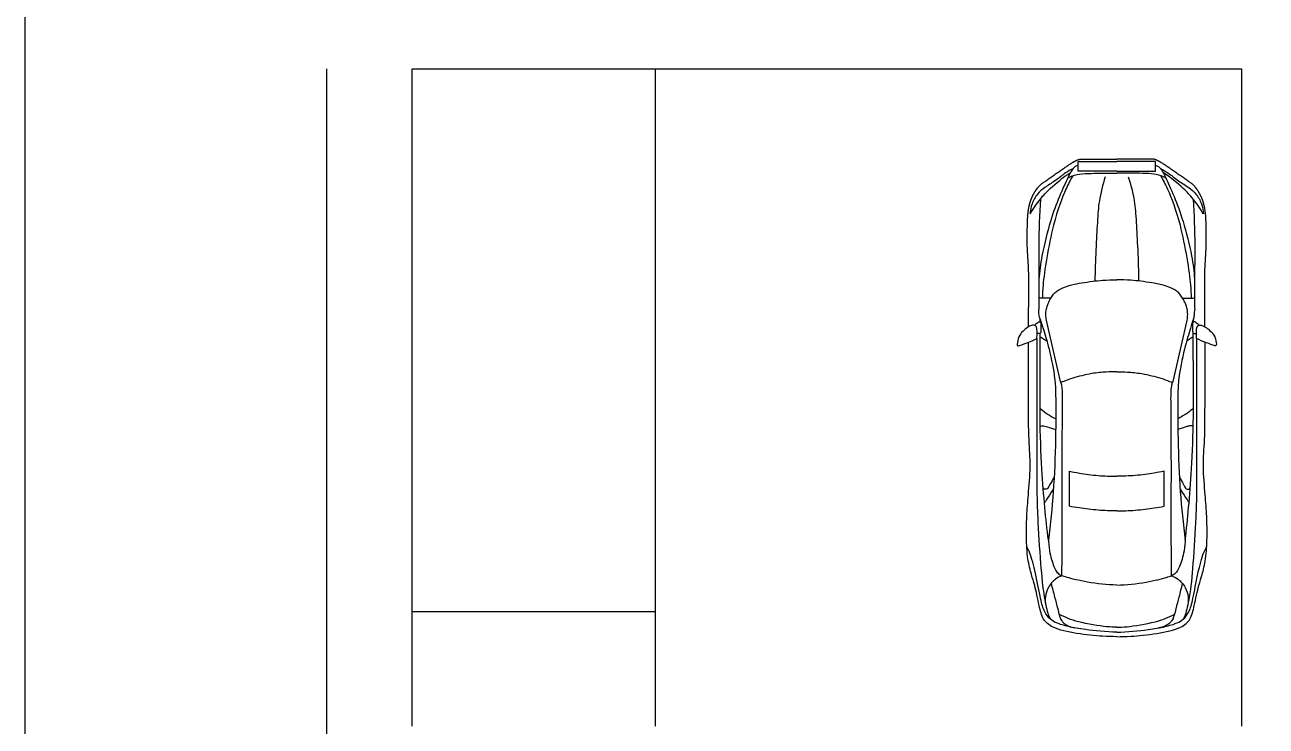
# Model space of a CAD drawing. Header units: millimetres. Extents: x 0 to 183, y -1 to 139.
# Drawn here: x 0.18 to 13.42, y 18.86 to 26.34 of the extents above; entities that cross this region are included whole.
import ezdxf

# ---------------------------------------------------------------- set-up
doc = ezdxf.new("R2010")
doc.units = ezdxf.units.MM
for name, color, linetype, true_color in [('AG-DIAGRAM', 7, 'Continuous', 0xfecc66), ('AG-LAYOUT', 7, 'Continuous', 0x66ccff), ('AG-TRANSPORT', 7, 'Continuous', 0x66ffff), ('X-VPRT', 6, 'Continuous', 0xff00ff)]:
    doc.layers.add(name, color=color, linetype=linetype, true_color=true_color)

msp = doc.modelspace()

# ---------------------------------------------------------------- linework, layer by layer
at = {"layer": 'AG-DIAGRAM'}
msp.add_line((3.4, 25.869), (3.4, 4.838), dxfattribs=at)
for points in [[(6.905, 25.869), (6.905, 20.078), (4.315, 20.078)], [(6.905, 25.869), (10.563, 25.869)], [(6.905, 20.078), (6.905, 18.859)]]:
    msp.add_lwpolyline(points, dxfattribs=at)
at = {"layer": 'AG-LAYOUT'}
for p, q in [((4.315, 18.859), (4.315, 25.869)), ((4.315, 25.869), (6.905, 25.869)), ((10.563, 25.869), (13.154, 25.869)), ((13.154, 25.869), (13.154, 18.859))]:
    msp.add_line(p, q, dxfattribs=at)
for points in [[(11.008, 23.198), (11.003, 23.214), (10.997, 23.246), (10.994, 23.283), (10.995, 23.301)], [(12.642, 23.198), (12.648, 23.214), (12.654, 23.246), (12.657, 23.283), (12.656, 23.301)]]:
    msp.add_open_spline(points, degree=3, knots=[0, 0, 0, 0, 0.2222435, 0.455454, 0.455454, 0.455454, 0.455454], dxfattribs=at)
at = {"layer": 'AG-TRANSPORT'}
for p, q in [((11.224, 22.536), (11.079, 23.172)), ((12.427, 22.536), (12.572, 23.172)), ((11.262, 22.536), (11.244, 22.53)), ((12.389, 22.536), (12.407, 22.53))]:
    msp.add_line(p, q, dxfattribs=at)
for points in [[(11.825, 24.778), (11.413, 24.778), (11.413, 24.881), (11.825, 24.881)], [(11.825, 24.778), (12.238, 24.778), (12.238, 24.881), (11.825, 24.881)], [(10.974, 22.993), (10.974, 21.358)], [(12.677, 22.993), (12.677, 21.358)]]:
    msp.add_lwpolyline(points, dxfattribs=at)
for points, degree, knots in [([(10.884, 23.117), (10.885, 23.181), (10.886, 23.245), (10.886, 23.309), (10.887, 23.433), (10.888, 23.553), (10.888, 23.611), (10.887, 23.719), (10.881, 23.821), (10.877, 23.87), (10.87, 23.975), (10.87, 24.09), (10.871, 24.151), (10.873, 24.209), (10.876, 24.299), (10.879, 24.334), (10.883, 24.366), (10.894, 24.422), (10.909, 24.47), (10.918, 24.491), (10.938, 24.534), (10.967, 24.582), (10.983, 24.603), (11.007, 24.632), (11.109, 24.7), (11.368, 24.885), (11.395, 24.906), (11.425, 24.906), (11.469, 24.906), (11.54, 24.906), (11.612, 24.906), (11.683, 24.906), (11.754, 24.906), (11.825, 24.906)], 5, [-5.149989, -5.149989, -5.149989, -5.149989, -5.149989, -5.149989, -4.586226, -4.586226, -4.586226, -4.051572, -4.051572, -4.051572, -3.549784, -3.549784, -3.549784, -3.000352, -3.000352, -3.000352, -3.000352, -2.613268, -2.613268, -2.613268, -2.266774, -2.266774, -2.266774, -1.694841, -1.694841, -1.694841, -1.694841, -0.356401, -0.356401, -0.356401, -0.356401, -0.356401, 0, 0, 0, 0, 0, 0]), ([(12.766, 23.117), (12.765, 23.181), (12.765, 23.245), (12.765, 23.309), (12.764, 23.433), (12.763, 23.553), (12.762, 23.611), (12.764, 23.719), (12.77, 23.821), (12.774, 23.87), (12.78, 23.975), (12.781, 24.09), (12.78, 24.151), (12.778, 24.209), (12.775, 24.299), (12.772, 24.334), (12.767, 24.366), (12.756, 24.422), (12.741, 24.47), (12.733, 24.491), (12.712, 24.534), (12.684, 24.582), (12.668, 24.603), (12.644, 24.632), (12.542, 24.7), (12.282, 24.885), (12.256, 24.906), (12.226, 24.906), (12.182, 24.906), (12.111, 24.906), (12.039, 24.906), (11.968, 24.906), (11.897, 24.906), (11.825, 24.906)], 5, [-5.149989, -5.149989, -5.149989, -5.149989, -5.149989, -5.149989, -4.586226, -4.586226, -4.586226, -4.051572, -4.051572, -4.051572, -3.549784, -3.549784, -3.549784, -3.000352, -3.000352, -3.000352, -3.000352, -2.613268, -2.613268, -2.613268, -2.266774, -2.266774, -2.266774, -1.694841, -1.694841, -1.694841, -1.694841, -0.356401, -0.356401, -0.356401, -0.356401, -0.356401, 0, 0, 0, 0, 0, 0]), ([(11.358, 24.803), (11.331, 24.79), (11.276, 24.762), (11.168, 24.671), (11.058, 24.605), (10.977, 24.537), (10.917, 24.432), (10.903, 24.358), (10.902, 24.321)], 3, [0, 0, 0, 0, 0.301149, 0.676006, 1.036883, 1.35886, 1.700698, 2.035666, 2.035666, 2.035666, 2.035666]), ([(10.902, 24.321), (10.934, 24.376), (11.011, 24.485), (11.113, 24.595), (11.255, 24.713), (11.331, 24.762)], 3, [2.035666, 2.035666, 2.035666, 2.035666, 2.474465, 2.867733, 3.391004, 3.391004, 3.391004, 3.391004]), ([(11.413, 24.837), (11.402, 24.836), (11.378, 24.833), (11.334, 24.771), (11.303, 24.704), (11.205, 24.495), (11.114, 24.246), (11.021, 23.875), (11.003, 23.709), (10.996, 23.625)], 3, [0, 0, 0, 0, 0.180306, 0.441012, 0.717888, 1.184452, 1.717058, 2.330206, 2.833235, 2.833235, 2.833235, 2.833235]), ([(11.304, 24.707), (11.337, 24.721), (11.402, 24.753), (11.652, 24.755), (11.765, 24.757), (11.825, 24.757)], 3, [-1.241406, -1.241406, -1.241406, -1.241406, -0.915694, -0.42558, 0, 0, 0, 0]), ([(12.346, 24.707), (12.314, 24.721), (12.249, 24.753), (11.999, 24.755), (11.886, 24.757), (11.825, 24.757)], 3, [-1.241406, -1.241406, -1.241406, -1.241406, -0.915694, -0.42558, 0, 0, 0, 0]), ([(12.238, 24.837), (12.249, 24.836), (12.273, 24.833), (12.317, 24.771), (12.348, 24.704), (12.445, 24.495), (12.537, 24.246), (12.629, 23.875), (12.648, 23.709), (12.655, 23.625)], 3, [0, 0, 0, 0, 0.180306, 0.441012, 0.717888, 1.184452, 1.717058, 2.330206, 2.833235, 2.833235, 2.833235, 2.833235]), ([(12.293, 24.803), (12.32, 24.79), (12.374, 24.762), (12.483, 24.671), (12.593, 24.605), (12.674, 24.537), (12.734, 24.432), (12.747, 24.358), (12.749, 24.321)], 3, [0, 0, 0, 0, 0.301149, 0.676006, 1.036883, 1.35886, 1.700698, 2.035666, 2.035666, 2.035666, 2.035666]), ([(12.749, 24.321), (12.717, 24.376), (12.64, 24.485), (12.538, 24.595), (12.396, 24.713), (12.319, 24.762)], 3, [2.035666, 2.035666, 2.035666, 2.035666, 2.474465, 2.867733, 3.391004, 3.391004, 3.391004, 3.391004]), ([(11.356, 24.729), (11.33, 24.681), (11.275, 24.575), (11.132, 24.213), (11.033, 23.577), (11.034, 23.477), (11.033, 23.423)], 3, [0, 0, 0, 0, 0.401745, 1.03863, 1.841718, 2.190572, 2.190572, 2.190572, 2.190572]), ([(11.703, 24.717), (11.675, 24.634), (11.632, 24.451), (11.618, 24.225), (11.594, 23.813), (11.593, 23.606)], 3, [0, 0, 0, 0, 0.514091, 0.998132, 1.786847, 1.786847, 1.786847, 1.786847]), ([(11.948, 24.717), (11.976, 24.634), (12.019, 24.451), (12.033, 24.225), (12.057, 23.813), (12.058, 23.606)], 3, [0, 0, 0, 0, 0.514091, 0.998132, 1.786847, 1.786847, 1.786847, 1.786847]), ([(12.294, 24.729), (12.32, 24.681), (12.376, 24.575), (12.519, 24.213), (12.618, 23.577), (12.617, 23.477), (12.617, 23.423)], 3, [0, 0, 0, 0, 0.401745, 1.03863, 1.841718, 2.190572, 2.190572, 2.190572, 2.190572]), ([(11.011, 24.479), (11.002, 24.316), (10.99, 23.998), (10.997, 23.637), (10.996, 23.431), (10.995, 23.343), (10.995, 23.301)], 3, [0, 0, 0, 0, 0.701253, 1.303335, 1.748998, 2.104025, 2.104025, 2.104025, 2.104025]), ([(12.64, 24.479), (12.649, 24.316), (12.661, 23.998), (12.653, 23.637), (12.655, 23.431), (12.656, 23.343), (12.656, 23.301)], 3, [0, 0, 0, 0, 0.701253, 1.303335, 1.748998, 2.104025, 2.104025, 2.104025, 2.104025]), ([(11.079, 23.172), (11.074, 23.192), (11.067, 23.237), (11.072, 23.3), (11.089, 23.357), (11.117, 23.417), (11.155, 23.473), (11.202, 23.51), (11.236, 23.528), (11.283, 23.548), (11.355, 23.568), (11.455, 23.588), (11.564, 23.603), (11.689, 23.616), (11.775, 23.618), (11.825, 23.618)], 3, [-6.508601, -6.508601, -6.508601, -6.508601, -6.448376, -6.369781, -6.322355, -6.268809, -6.171538, -6.123365, -6.091158, -6.054046, -5.972078, -5.866863, -5.746027, -5.641655, -5.489965, -5.489965, -5.489965, -5.489965]), ([(12.572, 23.172), (12.577, 23.192), (12.584, 23.237), (12.579, 23.3), (12.562, 23.357), (12.534, 23.417), (12.496, 23.473), (12.449, 23.51), (12.415, 23.528), (12.368, 23.548), (12.296, 23.568), (12.195, 23.588), (12.086, 23.603), (11.961, 23.616), (11.876, 23.618), (11.825, 23.618)], 3, [-6.508601, -6.508601, -6.508601, -6.508601, -6.448376, -6.369781, -6.322355, -6.268809, -6.171538, -6.123365, -6.091158, -6.054046, -5.972078, -5.866863, -5.746027, -5.641655, -5.489965, -5.489965, -5.489965, -5.489965]), ([(11.122, 23.423), (11.093, 23.421), (11.033, 23.422), (11.008, 23.425), (10.996, 23.427)], 3, [0, 0, 0, 0, 0.2996156, 0.4922616, 0.4922616, 0.4922616, 0.4922616]), ([(12.528, 23.423), (12.558, 23.421), (12.618, 23.422), (12.643, 23.425), (12.655, 23.427)], 3, [0, 0, 0, 0, 0.2996156, 0.4922616, 0.4922616, 0.4922616, 0.4922616]), ([(10.947, 23.134), (10.957, 23.146), (10.981, 23.164), (11.002, 23.173), (11.016, 23.167), (11.018, 23.121), (11.016, 23.065), (11.014, 23.047), (11.003, 23.045), (10.977, 23.046)], 3, [0, 0, 0, 0, 0.215247, 0.361089, 0.464373, 0.674869, 0.919249, 1.039584, 1.297232, 1.297232, 1.297232, 1.297232]), ([(11.008, 23.198), (11.019, 23.166), (11.042, 23.096), (11.109, 22.877), (11.17, 22.564), (11.175, 22.386), (11.176, 21.903), (11.153, 21.363), (11.118, 21.015), (11.096, 20.843)], 3, [3.410908, 3.410908, 3.410908, 3.410908, 3.731085, 4.211614, 4.772892, 5.199563, 5.880431, 6.631227, 7.352984, 7.352984, 7.352984, 7.352984]), ([(12.642, 23.198), (12.632, 23.166), (12.609, 23.096), (12.542, 22.877), (12.481, 22.564), (12.476, 22.386), (12.475, 21.903), (12.497, 21.363), (12.533, 21.015), (12.555, 20.843)], 3, [3.410908, 3.410908, 3.410908, 3.410908, 3.731085, 4.211614, 4.772892, 5.199563, 5.880431, 6.631227, 7.352984, 7.352984, 7.352984, 7.352984]), ([(12.703, 23.134), (12.694, 23.146), (12.67, 23.164), (12.649, 23.173), (12.635, 23.167), (12.632, 23.121), (12.635, 23.065), (12.637, 23.047), (12.648, 23.045), (12.673, 23.046)], 3, [0, 0, 0, 0, 0.215247, 0.361089, 0.464373, 0.674869, 0.919249, 1.039584, 1.297232, 1.297232, 1.297232, 1.297232]), ([(10.974, 22.993), (10.915, 22.962), (10.791, 22.919), (10.775, 22.913), (10.761, 22.919), (10.767, 22.956), (10.78, 23.037), (10.881, 23.12), (10.924, 23.137), (10.951, 23.134), (10.976, 23.12), (10.98, 23.05), (10.974, 22.993)], 3, [0, 0, 0, 0, 0.447693, 0.564497, 0.673029, 0.851965, 1.139272, 1.496066, 1.712559, 1.886866, 2.037552, 2.354512, 2.354512, 2.354512, 2.354512]), ([(11.096, 20.843), (11.082, 20.959), (11.057, 21.196), (11.023, 21.613), (11.003, 22.162), (11.01, 22.735), (11.01, 22.973), (11.01, 23.048)], 3, [7.352984, 7.352984, 7.352984, 7.352984, 7.945475, 8.586956, 9.338328, 10.140675, 10.515342, 10.515342, 10.515342, 10.515342]), ([(12.555, 20.843), (12.569, 20.959), (12.594, 21.196), (12.627, 21.613), (12.648, 22.162), (12.641, 22.735), (12.641, 22.973), (12.641, 23.048)], 3, [7.352984, 7.352984, 7.352984, 7.352984, 7.945475, 8.586956, 9.338328, 10.140675, 10.515342, 10.515342, 10.515342, 10.515342]), ([(12.677, 22.993), (12.736, 22.962), (12.86, 22.919), (12.875, 22.913), (12.89, 22.919), (12.884, 22.956), (12.871, 23.037), (12.769, 23.12), (12.726, 23.137), (12.699, 23.134), (12.674, 23.12), (12.671, 23.05), (12.677, 22.993)], 3, [0, 0, 0, 0, 0.447693, 0.564497, 0.673029, 0.851965, 1.139272, 1.496066, 1.712559, 1.886866, 2.037552, 2.354512, 2.354512, 2.354512, 2.354512]), ([(11.825, 19.813), (11.775, 19.813), (11.671, 19.816), (11.398, 19.842), (11.146, 19.898), (11.033, 19.994), (10.998, 20.146), (10.953, 20.36), (10.915, 20.473), (10.871, 20.648), (10.861, 20.871), (10.865, 21.096), (10.882, 21.328), (10.91, 21.631), (10.885, 21.924), (10.885, 22.344), (10.882, 22.743), (10.883, 22.953)], 3, [7.362492, 7.362492, 7.362492, 7.362492, 7.752608, 8.278958, 8.788904, 9.151794, 9.543188, 10.010277, 10.358164, 10.774452, 11.250629, 11.723699, 12.206951, 12.754623, 13.29405, 13.940148, 14.722301, 14.722301, 14.722301, 14.722301]), ([(11.01, 23.009), (11.025, 23.002), (11.055, 22.984), (11.073, 22.969), (11.082, 22.96)], 3, [0, 0, 0, 0, 0.2279152, 0.4156039, 0.4156039, 0.4156039, 0.4156039]), ([(11.825, 19.813), (11.876, 19.813), (11.98, 19.816), (12.253, 19.842), (12.505, 19.898), (12.618, 19.994), (12.652, 20.146), (12.698, 20.36), (12.736, 20.473), (12.78, 20.648), (12.79, 20.871), (12.786, 21.096), (12.769, 21.328), (12.741, 21.631), (12.766, 21.924), (12.766, 22.344), (12.768, 22.743), (12.768, 22.953)], 3, [7.362492, 7.362492, 7.362492, 7.362492, 7.752608, 8.278958, 8.788904, 9.151794, 9.543188, 10.010277, 10.358164, 10.774452, 11.250629, 11.723699, 12.206951, 12.754623, 13.29405, 13.940148, 14.722301, 14.722301, 14.722301, 14.722301]), ([(12.641, 23.009), (12.625, 23.002), (12.596, 22.984), (12.578, 22.969), (12.569, 22.96)], 3, [0, 0, 0, 0, 0.2279152, 0.4156039, 0.4156039, 0.4156039, 0.4156039]), ([(11.825, 22.637), (11.787, 22.638), (11.725, 22.636), (11.637, 22.63), (11.55, 22.618), (11.455, 22.597), (11.355, 22.571), (11.293, 22.548), (11.262, 22.536)], 3, [-3.4578042, -3.4578042, -3.4578042, -3.4578042, -3.3440976, -3.2721583, -3.1907633, -3.0818281, -2.9815118, -2.8816472, -2.8816472, -2.8816472, -2.8816472]), ([(11.825, 22.637), (11.864, 22.638), (11.925, 22.636), (12.014, 22.63), (12.101, 22.618), (12.195, 22.597), (12.295, 22.571), (12.358, 22.548), (12.389, 22.536)], 3, [-3.4578042, -3.4578042, -3.4578042, -3.4578042, -3.3440976, -3.2721583, -3.1907633, -3.0818281, -2.9815118, -2.8816472, -2.8816472, -2.8816472, -2.8816472]), ([(11.241, 20.462), (11.242, 20.654), (11.246, 21.044), (11.241, 21.637), (11.247, 22.232), (11.248, 22.446), (11.24, 22.484), (11.235, 22.513), (11.232, 22.527)], 3, [3.627339, 3.627339, 3.627339, 3.627339, 4.386438, 5.172248, 5.950957, 6.38663, 6.570899, 6.777236, 6.777236, 6.777236, 6.777236]), ([(12.41, 20.462), (12.408, 20.654), (12.405, 21.044), (12.409, 21.637), (12.404, 22.232), (12.403, 22.446), (12.411, 22.484), (12.416, 22.513), (12.419, 22.527)], 3, [3.627339, 3.627339, 3.627339, 3.627339, 4.386438, 5.172248, 5.950957, 6.38663, 6.570899, 6.777236, 6.777236, 6.777236, 6.777236]), ([(11.007, 22.251), (11.027, 22.232), (11.07, 22.196), (11.138, 22.155), (11.175, 22.138)], 3, [0, 0, 0, 0, 0.2889206, 0.6341642, 0.6341642, 0.6341642, 0.6341642]), ([(12.644, 22.251), (12.623, 22.232), (12.581, 22.196), (12.512, 22.155), (12.476, 22.138)], 3, [0, 0, 0, 0, 0.2889206, 0.6341642, 0.6341642, 0.6341642, 0.6341642]), ([(11.01, 22.059), (11.025, 22.061), (11.059, 22.061), (11.087, 22.05), (11.146, 22.033), (11.174, 22.022)], 3, [0, 0, 0, 0, 0.2172952, 0.3966762, 0.697803, 0.697803, 0.697803, 0.697803]), ([(12.641, 22.059), (12.626, 22.061), (12.592, 22.061), (12.563, 22.05), (12.505, 22.033), (12.477, 22.022)], 3, [0, 0, 0, 0, 0.2172952, 0.3966762, 0.697803, 0.697803, 0.697803, 0.697803]), ([(11.321, 21.577), (11.356, 21.57), (11.429, 21.557), (11.633, 21.526), (11.76, 21.525), (11.825, 21.525)], 3, [-1.223492, -1.223492, -1.223492, -1.223492, -0.893639, -0.444303, 0, 0, 0, 0]), ([(12.33, 21.577), (12.294, 21.57), (12.222, 21.557), (12.018, 21.526), (11.891, 21.525), (11.825, 21.525)], 3, [-1.223492, -1.223492, -1.223492, -1.223492, -0.893639, -0.444303, 0, 0, 0, 0]), ([(11.158, 21.515), (11.15, 21.502), (11.136, 21.478), (11.094, 21.398), (11.078, 21.383), (11.052, 21.385), (11.041, 21.395), (11.041, 21.405)], 3, [0, 0, 0, 0, 0.2136347, 0.5115506, 0.6541297, 0.80718, 0.938879, 0.938879, 0.938879, 0.938879]), ([(12.493, 21.515), (12.501, 21.502), (12.514, 21.478), (12.557, 21.398), (12.573, 21.383), (12.598, 21.385), (12.609, 21.395), (12.61, 21.405)], 3, [0, 0, 0, 0, 0.2136347, 0.5115506, 0.6541297, 0.80718, 0.938879, 0.938879, 0.938879, 0.938879]), ([(10.974, 21.358), (10.976, 21.266), (10.981, 21.083), (11.01, 20.591), (11.044, 20.254), (11.09, 20.051), (11.11, 20.016), (11.118, 20)], 3, [1.747083, 1.747083, 1.747083, 1.747083, 2.271998, 2.97262, 3.573638, 4.008651, 4.241426, 4.241426, 4.241426, 4.241426]), ([(11.15, 21.388), (11.141, 21.374), (11.126, 21.349), (11.063, 21.256), (11.058, 21.245), (11.054, 21.239)], 3, [0, 0, 0, 0, 0.2242319, 0.5517717, 0.6920998, 0.6920998, 0.6920998, 0.6920998]), ([(12.501, 21.388), (12.51, 21.374), (12.524, 21.349), (12.588, 21.256), (12.593, 21.245), (12.596, 21.239)], 3, [0, 0, 0, 0, 0.2242319, 0.5517717, 0.6920998, 0.6920998, 0.6920998, 0.6920998]), ([(12.677, 21.358), (12.675, 21.266), (12.67, 21.083), (12.641, 20.591), (12.607, 20.254), (12.561, 20.051), (12.541, 20.016), (12.533, 20)], 3, [1.747083, 1.747083, 1.747083, 1.747083, 2.271998, 2.97262, 3.573638, 4.008651, 4.241426, 4.241426, 4.241426, 4.241426]), ([(11.825, 21.154), (11.76, 21.155), (11.633, 21.158), (11.429, 21.184), (11.356, 21.197), (11.321, 21.204)], 3, [3.057277, 3.057277, 3.057277, 3.057277, 3.50158, 3.950916, 4.28077, 4.28077, 4.28077, 4.28077]), ([(11.825, 21.154), (11.891, 21.155), (12.018, 21.158), (12.222, 21.184), (12.294, 21.197), (12.33, 21.204)], 3, [3.057277, 3.057277, 3.057277, 3.057277, 3.50158, 3.950916, 4.28077, 4.28077, 4.28077, 4.28077]), ([(11.096, 20.843), (11.097, 20.823), (11.105, 20.709), (11.154, 20.555), (11.194, 20.487), (11.226, 20.469), (11.241, 20.462), (11.216, 20.453), (11.167, 20.431), (11.088, 20.342), (11.062, 20.239), (11.062, 20.193), (11.064, 20.171)], 3, [0, 0, 0, 0, 0.245435, 0.580044, 0.860082, 1.083259, 1.083259, 1.083259, 1.36171, 1.703598, 2.026016, 2.285331, 2.285331, 2.285331, 2.285331]), ([(12.555, 20.843), (12.554, 20.823), (12.546, 20.709), (12.496, 20.555), (12.457, 20.487), (12.425, 20.469), (12.41, 20.462), (12.435, 20.453), (12.483, 20.431), (12.563, 20.342), (12.589, 20.239), (12.589, 20.193), (12.587, 20.171)], 3, [0, 0, 0, 0, 0.245435, 0.580044, 0.860082, 1.083259, 1.083259, 1.083259, 1.36171, 1.703598, 2.026016, 2.285331, 2.285331, 2.285331, 2.285331]), ([(11.825, 19.86), (11.714, 19.863), (11.495, 19.885), (11.32, 19.915), (11.181, 19.957), (11.115, 19.996), (11.047, 20.079), (11.01, 20.226), (10.964, 20.479), (10.906, 20.704), (10.878, 20.749), (10.866, 20.77)], 3, [3.61644, 3.61644, 3.61644, 3.61644, 4.194702, 4.623045, 4.992638, 5.265143, 5.579555, 5.965605, 6.485622, 6.962676, 7.232879, 7.232879, 7.232879, 7.232879]), ([(11.825, 19.86), (11.937, 19.863), (12.156, 19.885), (12.331, 19.915), (12.47, 19.957), (12.536, 19.996), (12.604, 20.079), (12.641, 20.226), (12.686, 20.479), (12.745, 20.704), (12.773, 20.749), (12.785, 20.77)], 3, [3.61644, 3.61644, 3.61644, 3.61644, 4.194702, 4.623045, 4.992638, 5.265143, 5.579555, 5.965605, 6.485622, 6.962676, 7.232879, 7.232879, 7.232879, 7.232879]), ([(11.125, 20.381), (11.137, 20.332), (11.16, 20.243), (11.192, 20.129), (11.21, 20.053), (11.223, 20.01), (11.238, 19.981), (11.264, 19.952), (11.312, 19.924), (11.354, 19.911), (11.378, 19.906)], 3, [0, 0, 0, 0, 0.1498112, 0.2781661, 0.352019, 0.3868036, 0.4131939, 0.4483072, 0.5023376, 0.5780307, 0.5780307, 0.5780307, 0.5780307]), ([(11.825, 20.363), (11.721, 20.366), (11.527, 20.385), (11.298, 20.443), (11.259, 20.456), (11.241, 20.462)], 3, [2.355299, 2.355299, 2.355299, 2.355299, 2.916106, 3.388571, 3.627339, 3.627339, 3.627339, 3.627339]), ([(11.825, 20.363), (11.93, 20.366), (12.124, 20.385), (12.353, 20.443), (12.392, 20.456), (12.41, 20.462)], 3, [2.355299, 2.355299, 2.355299, 2.355299, 2.916106, 3.388571, 3.627339, 3.627339, 3.627339, 3.627339]), ([(12.525, 20.381), (12.513, 20.332), (12.49, 20.243), (12.459, 20.129), (12.441, 20.053), (12.427, 20.01), (12.412, 19.981), (12.387, 19.952), (12.339, 19.924), (12.297, 19.911), (12.272, 19.906)], 3, [0, 0, 0, 0, 0.1498112, 0.2781661, 0.352019, 0.3868036, 0.4131939, 0.4483072, 0.5023376, 0.5780307, 0.5780307, 0.5780307, 0.5780307]), ([(11.825, 19.913), (11.789, 19.914), (11.716, 19.916), (11.404, 19.963), (11.278, 20.019), (11.211, 20.05)], 3, [1.351409, 1.351409, 1.351409, 1.351409, 1.68379, 2.233964, 2.702818, 2.702818, 2.702818, 2.702818]), ([(11.825, 19.913), (11.862, 19.914), (11.935, 19.916), (12.247, 19.963), (12.373, 20.019), (12.439, 20.05)], 3, [1.351409, 1.351409, 1.351409, 1.351409, 1.68379, 2.233964, 2.702818, 2.702818, 2.702818, 2.702818])]:
    msp.add_open_spline(points, degree=degree, knots=knots, dxfattribs=at)
for points, degree in [([(11.009, 23.17), (11.009, 23.179), (11.009, 23.189), (11.008, 23.198)], 3), ([(12.642, 23.17), (12.642, 23.179), (12.642, 23.189), (12.642, 23.198)], 3), ([(11.244, 22.53), (11.227, 22.523), (11.224, 22.536)], 2), ([(12.407, 22.53), (12.424, 22.523), (12.427, 22.536)], 2), ([(11.321, 21.204), (11.321, 21.329), (11.321, 21.453), (11.321, 21.577)], 3), ([(12.33, 21.204), (12.33, 21.329), (12.33, 21.453), (12.33, 21.577)], 3)]:
    msp.add_open_spline(points, degree=degree, dxfattribs=at)
at = {"layer": 'X-VPRT'}
msp.add_lwpolyline([(0.184, 30.581), (0.184, 0.101), (30.664, 0.101), (30.664, 30.581)], close=True, dxfattribs=at)

doc.saveas('drawing.dxf')
